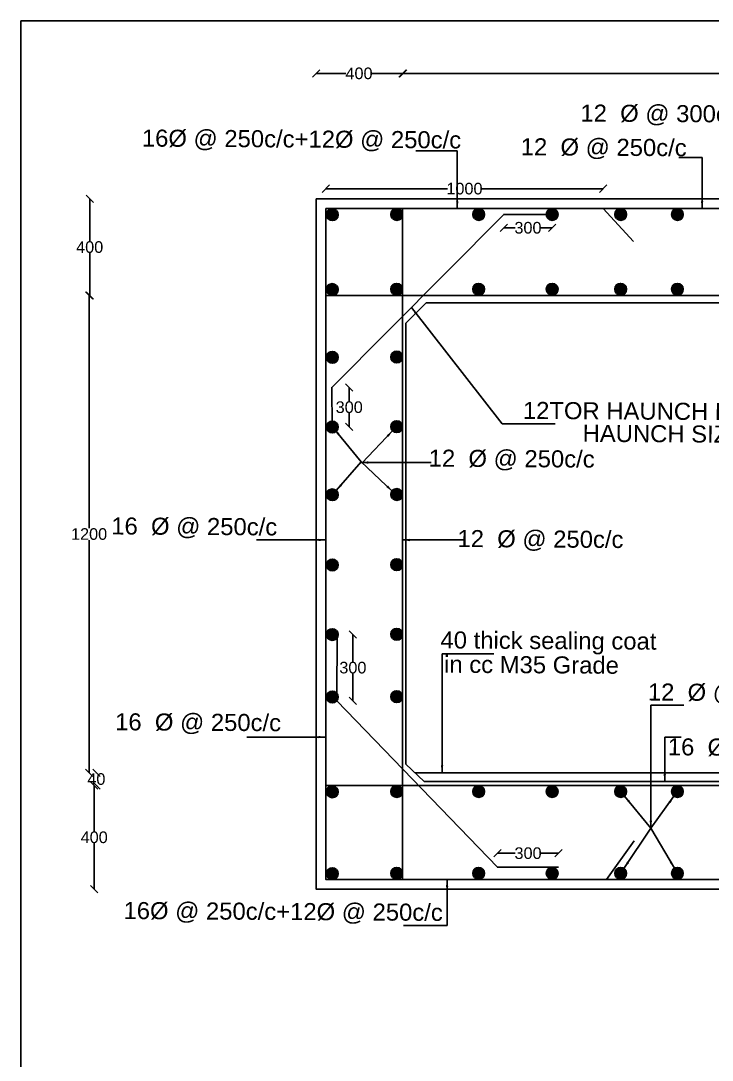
# Model space of a CAD drawing. Header units: millimetres. Extents: x 5124 to 6568637, y 2311 to 91879094.
# Drawn here: x 3638455 to 3647372, y 45946259 to 45959664 of the extents above; entities that cross this region are included whole.
import ezdxf

# ---------------------------------------------------------------- set-up
doc = ezdxf.new("R2010")
doc.units = ezdxf.units.MM
doc.header["$MEASUREMENT"] = 0
doc.layers.add('DIMENSION', color=7, linetype='Continuous')
doc.layers.add('DRAWING', color=7, linetype='Continuous')
doc.styles.get("Standard").update_dxf_attribs({"font": 'arial.ttf', "height": 150})
doc.dimstyles.get("Standard").update_dxf_attribs({"dimtxt": 200, "dimasz": 110, "dimexe": 0.18, "dimexo": 0.0625, "dimgap": 0.09, "dimtad": 0, "dimtih": 1, "dimtoh": 1, "dimdec": 0, "dimzin": 0, "dimdsep": 46, "dimtxsty": 'Standard', "dimblk": 'OBLIQUE', "dimcen": 0.09, "dimse1": 1, "dimse2": 1, "dimadec": 0, "dimazin": 0, "dimtfac": 1, "dimtdec": 0, "dimtofl": 0, "dimtmove": 0, "dimatfit": 3, "dimfxl": 1, "dimtolj": 1, "dimtzin": 0, "dimarcsym": 0})

# ---------------------------------------------------------------- blocks, each defined once
blk = doc.blocks.new('_Oblique')
at = {"color": 0, "linetype": 'ByBlock', "lineweight": -2}
blk.add_line((-0.5, -0.5), (0.5, 0.5), dxfattribs=at)
blk = doc.blocks.new('*D64')
at = {"layer": 'Defpoints', "color": 0}
for p in [(3645964, 45957499), (3642390, 45957242), (3645964, 45957242)]:
    blk.add_point(p, dxfattribs=at)
at = {"layer": 'DIMENSION', "color": 0, "lineweight": -2}
for p, q in [((3642390, 45957499), (3643960, 45957499)), ((3645964, 45957499), (3644394, 45957499))]:
    blk.add_line(p, q, dxfattribs=at)
at = {"layer": 'DIMENSION', "color": 0, "lineweight": -2, "xscale": 95, "yscale": 95, "zscale": 95, "rotation": 180}
blk.add_blockref('_Oblique', (3642390, 45957499), dxfattribs=at)
at = {"layer": 'DIMENSION', "color": 0, "lineweight": -2, "xscale": 95, "yscale": 95, "zscale": 95}
blk.add_blockref('_Oblique', (3645964, 45957499), dxfattribs=at)
at = {"layer": 'DIMENSION', "color": 0, "insert": (3644177, 45957499), "char_height": 150, "attachment_point": 5}
blk.add_mtext('\\A1;1000', dxfattribs=at)
blk = doc.blocks.new('*D65')
at = {"layer": 'Defpoints', "color": 0}
for p in [(3643385, 45958985), (3642265, 45957367), (3643385, 45957367)]:
    blk.add_point(p, dxfattribs=at)
at = {"layer": 'DIMENSION', "color": 0, "lineweight": -2}
for p, q in [((3642265, 45958985), (3642649, 45958985)), ((3643385, 45958985), (3642986, 45958985))]:
    blk.add_line(p, q, dxfattribs=at)
at = {"layer": 'DIMENSION', "color": 0, "lineweight": -2, "xscale": 95, "yscale": 95, "zscale": 95, "rotation": 180}
blk.add_blockref('_Oblique', (3642265, 45958985), dxfattribs=at)
at = {"layer": 'DIMENSION', "color": 0, "lineweight": -2, "xscale": 95, "yscale": 95, "zscale": 95}
blk.add_blockref('_Oblique', (3643385, 45958985), dxfattribs=at)
at = {"layer": 'DIMENSION', "color": 0, "insert": (3642817, 45958985), "char_height": 150, "attachment_point": 5}
blk.add_mtext('\\A1;400', dxfattribs=at)
blk = doc.blocks.new('*D66')
at = {"layer": 'Defpoints', "color": 0}
for p in [(3652135, 45958985), (3643379, 45957242), (3652135, 45957242)]:
    blk.add_point(p, dxfattribs=at)
at = {"layer": 'DIMENSION', "color": 0, "lineweight": -2}
for p, q in [((3643379, 45958985), (3647532, 45958985)), ((3652135, 45958985), (3647982, 45958985))]:
    blk.add_line(p, q, dxfattribs=at)
at = {"layer": 'DIMENSION', "color": 0, "lineweight": -2, "xscale": 95, "yscale": 95, "zscale": 95, "rotation": 180}
blk.add_blockref('_Oblique', (3643379, 45958985), dxfattribs=at)
at = {"layer": 'DIMENSION', "color": 0, "lineweight": -2, "xscale": 95, "yscale": 95, "zscale": 95}
blk.add_blockref('_Oblique', (3652135, 45958985), dxfattribs=at)
at = {"layer": 'DIMENSION', "color": 0, "insert": (3647757, 45958985), "char_height": 150, "attachment_point": 5}
blk.add_mtext('\\A1;2500', dxfattribs=at)
blk = doc.blocks.new('*D73')
at = {"layer": 'Defpoints', "color": 0}
for p in [(3644684, 45957166), (3645308, 45957166), (3645308, 45956994)]:
    blk.add_point(p, dxfattribs=at)
at = {"layer": 'DIMENSION', "color": 0, "lineweight": -2}
for p, q in [((3644684, 45956994), (3644831, 45956994)), ((3645308, 45956994), (3645162, 45956994))]:
    blk.add_line(p, q, dxfattribs=at)
at = {"layer": 'DIMENSION', "color": 0, "lineweight": -2, "xscale": 95, "yscale": 95, "zscale": 95, "rotation": 180}
blk.add_blockref('_Oblique', (3644684, 45956994), dxfattribs=at)
at = {"layer": 'DIMENSION', "color": 0, "lineweight": -2, "xscale": 95, "yscale": 95, "zscale": 95}
blk.add_blockref('_Oblique', (3645308, 45956994), dxfattribs=at)
at = {"layer": 'DIMENSION', "color": 0, "insert": (3644996, 45956994), "char_height": 150, "attachment_point": 5}
blk.add_mtext('\\A1;300', dxfattribs=at)
blk = doc.blocks.new('*D74')
at = {"layer": 'Defpoints', "color": 0}
for p in [(3642465, 45954935), (3642691, 45954935), (3642473, 45954426)]:
    blk.add_point(p, dxfattribs=at)
at = {"layer": 'DIMENSION', "color": 0, "lineweight": -2}
for p, q in [((3642691, 45954935), (3642691, 45954757)), ((3642691, 45954426), (3642691, 45954604))]:
    blk.add_line(p, q, dxfattribs=at)
at = {"layer": 'DIMENSION', "color": 0, "lineweight": -2, "xscale": 95, "yscale": 95, "zscale": 95}
for p, rotation in [((3642691, 45954935), 90), ((3642691, 45954426), 270)]:
    blk.add_blockref('_Oblique', p, dxfattribs=dict(at, rotation=rotation))
at = {"layer": 'DIMENSION', "color": 0, "insert": (3642691, 45954680), "char_height": 150, "attachment_point": 5}
blk.add_mtext('\\A1;300', dxfattribs=at)
blk = doc.blocks.new('*D75')
at = {"layer": 'Defpoints', "color": 0}
for p in [(3642548, 45951748), (3642530, 45950893), (3642738, 45950893)]:
    blk.add_point(p, dxfattribs=at)
at = {"layer": 'DIMENSION', "color": 0, "lineweight": -2}
for p, q in [((3642738, 45951748), (3642738, 45951397)), ((3642738, 45950893), (3642738, 45951244))]:
    blk.add_line(p, q, dxfattribs=at)
at = {"layer": 'DIMENSION', "color": 0, "lineweight": -2, "xscale": 95, "yscale": 95, "zscale": 95}
for p, rotation in [((3642738, 45951748), 90), ((3642738, 45950893), 270)]:
    blk.add_blockref('_Oblique', p, dxfattribs=dict(at, rotation=rotation))
at = {"layer": 'DIMENSION', "color": 0, "insert": (3642738, 45951321), "char_height": 150, "attachment_point": 5}
blk.add_mtext('\\A1;300', dxfattribs=at)
blk = doc.blocks.new('*D76')
at = {"layer": 'Defpoints', "color": 0}
for p in [(3644602, 45948928), (3644602, 45948748), (3645391, 45948748)]:
    blk.add_point(p, dxfattribs=at)
at = {"layer": 'DIMENSION', "color": 0, "lineweight": -2}
for p, q in [((3644602, 45948928), (3644831, 45948928)), ((3645391, 45948928), (3645162, 45948928))]:
    blk.add_line(p, q, dxfattribs=at)
at = {"layer": 'DIMENSION', "color": 0, "lineweight": -2, "xscale": 95, "yscale": 95, "zscale": 95, "rotation": 180}
blk.add_blockref('_Oblique', (3644602, 45948928), dxfattribs=at)
at = {"layer": 'DIMENSION', "color": 0, "lineweight": -2, "xscale": 95, "yscale": 95, "zscale": 95}
blk.add_blockref('_Oblique', (3645391, 45948928), dxfattribs=at)
at = {"layer": 'DIMENSION', "color": 0, "insert": (3644997, 45948928), "char_height": 150, "attachment_point": 5}
blk.add_mtext('\\A1;300', dxfattribs=at)
blk = doc.blocks.new('*D90')
at = {"layer": 'Defpoints', "color": 0}
for p in [(3639402, 45949803), (3642390, 45949803), (3642265, 45948464)]:
    blk.add_point(p, dxfattribs=at)
at = {"layer": 'DIMENSION', "color": 0, "lineweight": -2}
for p, q in [((3639402, 45949803), (3639402, 45949210)), ((3639402, 45948464), (3639402, 45949057))]:
    blk.add_line(p, q, dxfattribs=at)
at = {"layer": 'DIMENSION', "color": 0, "lineweight": -2, "xscale": 95, "yscale": 95, "zscale": 95}
for p, rotation in [((3639402, 45949803), 90), ((3639402, 45948464), 270)]:
    blk.add_blockref('_Oblique', p, dxfattribs=dict(at, rotation=rotation))
at = {"layer": 'DIMENSION', "color": 0, "insert": (3639402, 45949133), "char_height": 150, "attachment_point": 5}
blk.add_mtext('\\A1;400', dxfattribs=at)
blk = doc.blocks.new('*D91')
at = {"layer": 'Defpoints', "color": 0}
for p in [(3639430, 45949965), (3643661, 45949965), (3643661, 45949803)]:
    blk.add_point(p, dxfattribs=at)
at = {"layer": 'DIMENSION', "color": 0, "lineweight": -2}
for p, q in [((3639430, 45949965), (3639430, 45949961)), ((3639430, 45949803), (3639430, 45949807))]:
    blk.add_line(p, q, dxfattribs=at)
at = {"layer": 'DIMENSION', "color": 0, "lineweight": -2, "xscale": 95, "yscale": 95, "zscale": 95}
for p, rotation in [((3639430, 45949965), 90), ((3639430, 45949803), 270)]:
    blk.add_blockref('_Oblique', p, dxfattribs=dict(at, rotation=rotation))
at = {"layer": 'DIMENSION', "color": 0, "insert": (3639430, 45949884), "char_height": 150, "attachment_point": 5}
blk.add_mtext('\\A1;40', dxfattribs=at)
blk = doc.blocks.new('*D92')
at = {"layer": 'Defpoints', "color": 0}
for p in [(3639336, 45956123), (3643379, 45956123), (3643539, 45949965)]:
    blk.add_point(p, dxfattribs=at)
at = {"layer": 'DIMENSION', "color": 0, "lineweight": -2}
for p, q in [((3639336, 45956123), (3639336, 45953121)), ((3639336, 45949965), (3639336, 45952967))]:
    blk.add_line(p, q, dxfattribs=at)
at = {"layer": 'DIMENSION', "color": 0, "lineweight": -2, "xscale": 95, "yscale": 95, "zscale": 95}
for p, rotation in [((3639336, 45956123), 90), ((3639336, 45949965), 270)]:
    blk.add_blockref('_Oblique', p, dxfattribs=dict(at, rotation=rotation))
at = {"layer": 'DIMENSION', "color": 0, "insert": (3639336, 45953044), "char_height": 150, "attachment_point": 5}
blk.add_mtext('\\A1;1200', dxfattribs=at)
blk = doc.blocks.new('*D93')
at = {"layer": 'Defpoints', "color": 0}
for p in [(3639344, 45957367), (3642390, 45957367), (3642390, 45956123)]:
    blk.add_point(p, dxfattribs=at)
at = {"layer": 'DIMENSION', "color": 0, "lineweight": -2}
for p, q in [((3639344, 45957367), (3639344, 45956821)), ((3639344, 45956123), (3639344, 45956668))]:
    blk.add_line(p, q, dxfattribs=at)
at = {"layer": 'DIMENSION', "color": 0, "lineweight": -2, "xscale": 95, "yscale": 95, "zscale": 95}
for p, rotation in [((3639344, 45957367), 90), ((3639344, 45956123), 270)]:
    blk.add_blockref('_Oblique', p, dxfattribs=dict(at, rotation=rotation))
at = {"layer": 'DIMENSION', "color": 0, "insert": (3639344, 45956745), "char_height": 150, "attachment_point": 5}
blk.add_mtext('\\A1;400', dxfattribs=at)

msp = doc.modelspace()

# ---------------------------------------------------------------- hatches: boundary and pattern name
at = {"layer": 'DRAWING'}
h = msp.add_hatch(dxfattribs=at)
h.set_pattern_fill('ANSI31', color=256, style=0)
h.set_pattern_definition([(45, (48356.20178, 12163.89649), (-0.08838834764832, 0.08838834764832), [])])
h.paths.add_polyline_path([(3642548.5, 45957162.4, 0.9586945), (3642397.3, 45957168.7), (3642397.3, 45957156, 0.9586945)])
h = msp.add_hatch(dxfattribs=at)
h.set_pattern_fill('ANSI31', color=256, style=0)
h.set_pattern_definition([(45, (49187.16855, 12167.72805), (-0.08838834764832, 0.08838834764832), [])])
h.paths.add_polyline_path([(3643379.5, 45957166.2, 0.9586945), (3643228.2, 45957172.6), (3643228.2, 45957159.8, 0.9586945)])
h = msp.add_hatch(dxfattribs=at)
h.set_pattern_fill('ANSI31', color=256, style=0)
h.set_pattern_definition([(45, (50243.99847, 12167.72805), (-0.08838834764832, 0.08838834764832), [])])
h.paths.add_polyline_path([(3644436.3, 45957166.2, 0.9586945), (3644285.1, 45957172.6), (3644285.1, 45957159.8, 0.9586945)])
h = msp.add_hatch(dxfattribs=at)
h.set_pattern_fill('ANSI31', color=256, style=0)
h.set_pattern_definition([(45, (51191.7311, 12167.72805), (-0.08838834764832, 0.08838834764832), [])])
h.paths.add_polyline_path([(3645384, 45957166.2, 0.9586945), (3645232.8, 45957172.6), (3645232.8, 45957159.8, 0.9586945)])
h = msp.add_hatch(dxfattribs=at)
h.set_pattern_fill('ANSI31', color=256, style=0)
h.set_pattern_definition([(45, (52075.07548, 12167.72805), (-0.08838834764832, 0.08838834764832), [])])
h.paths.add_polyline_path([(3646267.4, 45957166.2, 0.9586945), (3646116.1, 45957172.6), (3646116.1, 45957159.8, 0.9586945)])
h = msp.add_hatch(dxfattribs=at)
h.set_pattern_fill('ANSI31', color=256, style=0)
h.set_pattern_definition([(45, (52806.851, 12167.72805), (-0.08838834764832, 0.08838834764832), [])])
h.paths.add_polyline_path([(3646999.1, 45957166.2, 0.9586945), (3646847.9, 45957172.6), (3646847.9, 45957159.8, 0.9586945)])
h = msp.add_hatch(dxfattribs=at)
h.set_pattern_fill('ANSI31', color=256, style=0)
h.set_pattern_definition([(45, (48356.20178, 11200.03339), (-0.08838834764832, 0.08838834764832), [])])
h.paths.add_polyline_path([(3642548.5, 45956198.5, 0.9586945), (3642397.3, 45956204.9), (3642397.3, 45956192.1, 0.9586945)])
h = msp.add_hatch(dxfattribs=at)
h.set_pattern_fill('ANSI31', color=256, style=0)
h.set_pattern_definition([(45, (49187.16855, 11203.86495), (-0.08838834764832, 0.08838834764832), [])])
h.paths.add_polyline_path([(3643379.5, 45956202.3, 0.9586945), (3643228.2, 45956208.7), (3643228.2, 45956195.9, 0.9586945)])
h = msp.add_hatch(dxfattribs=at)
h.set_pattern_fill('ANSI31', color=256, style=0)
h.set_pattern_definition([(45, (50243.99847, 11203.86495), (-0.08838834764832, 0.08838834764832), [])])
h.paths.add_polyline_path([(3644436.3, 45956202.3, 0.9586945), (3644285.1, 45956208.7), (3644285.1, 45956195.9, 0.9586945)])
h = msp.add_hatch(dxfattribs=at)
h.set_pattern_fill('ANSI31', color=256, style=0)
h.set_pattern_definition([(45, (51191.7311, 11203.86495), (-0.08838834764832, 0.08838834764832), [])])
h.paths.add_polyline_path([(3645384, 45956202.3, 0.9586945), (3645232.8, 45956208.7), (3645232.8, 45956195.9, 0.9586945)])
h = msp.add_hatch(dxfattribs=at)
h.set_pattern_fill('ANSI31', color=256, style=0)
h.set_pattern_definition([(45, (52075.07548, 11203.86495), (-0.08838834764832, 0.08838834764832), [])])
h.paths.add_polyline_path([(3646267.4, 45956202.3, 0.9586945), (3646116.1, 45956208.7), (3646116.1, 45956195.9, 0.9586945)])
h = msp.add_hatch(dxfattribs=at)
h.set_pattern_fill('ANSI31', color=256, style=0)
h.set_pattern_definition([(45, (52806.851, 11203.86495), (-0.08838834764832, 0.08838834764832), [])])
h.paths.add_polyline_path([(3646999.1, 45956202.3, 0.9586945), (3646847.9, 45956208.7), (3646847.9, 45956195.9, 0.9586945)])
h = msp.add_hatch(dxfattribs=at)
h.set_pattern_fill('ANSI31', color=256, style=0)
h.set_pattern_definition([(45, (48356.20178, 10325.05055), (-0.08838834764832, 0.08838834764832), [])])
h.paths.add_polyline_path([(3642548.5, 45955323.5, 0.9586945), (3642397.3, 45955329.9), (3642397.3, 45955317.1, 0.9586945)])
h = msp.add_hatch(dxfattribs=at)
h.set_pattern_fill('ANSI31', color=256, style=0)
h.set_pattern_definition([(45, (49187.16855, 10328.88211), (-0.08838834764832, 0.08838834764832), [])])
h.paths.add_polyline_path([(3643379.5, 45955327.3, 0.9586945), (3643228.2, 45955333.7), (3643228.2, 45955321, 0.9586945)])
h = msp.add_hatch(dxfattribs=at)
h.set_pattern_fill('ANSI31', color=256, style=0)
h.set_pattern_definition([(45, (48356.20178, 9427.14442), (-0.08838834764832, 0.08838834764832), [])])
h.paths.add_polyline_path([(3642548.5, 45954425.6, 0.9586945), (3642397.3, 45954432), (3642397.3, 45954419.2, 0.9586945)])
h = msp.add_hatch(dxfattribs=at)
h.set_pattern_fill('ANSI31', color=256, style=0)
h.set_pattern_definition([(45, (49187.16855, 9430.97598), (-0.08838834764832, 0.08838834764832), [])])
h.paths.add_polyline_path([(3643379.5, 45954429.4, 0.9586945), (3643228.2, 45954435.8), (3643228.2, 45954423.1, 0.9586945)])
h = msp.add_hatch(dxfattribs=at)
h.set_pattern_fill('ANSI31', color=256, style=0)
h.set_pattern_definition([(45, (48356.20178, 8552.55795), (-0.08838834764832, 0.08838834764832), [])])
h.paths.add_polyline_path([(3642548.5, 45953551, 0.9586945), (3642397.3, 45953557.4), (3642397.3, 45953544.6, 0.9586945)])
h = msp.add_hatch(dxfattribs=at)
h.set_pattern_fill('ANSI31', color=256, style=0)
h.set_pattern_definition([(45, (49187.16855, 8556.3895), (-0.08838834764832, 0.08838834764832), [])])
h.paths.add_polyline_path([(3643379.5, 45953554.8, 0.9586945), (3643228.2, 45953561.2), (3643228.2, 45953548.5, 0.9586945)])
h = msp.add_hatch(dxfattribs=at)
h.set_pattern_fill('ANSI31', color=256, style=0)
h.set_pattern_definition([(45, (48356.20178, 7647.45112), (-0.08838834764832, 0.08838834764832), [])])
h.paths.add_polyline_path([(3642548.5, 45952645.9, 0.9586945), (3642397.3, 45952652.3), (3642397.3, 45952639.5, 0.9586945)])
h = msp.add_hatch(dxfattribs=at)
h.set_pattern_fill('ANSI31', color=256, style=0)
h.set_pattern_definition([(45, (49187.16855, 7651.28268), (-0.08838834764832, 0.08838834764832), [])])
h.paths.add_polyline_path([(3643379.5, 45952649.7, 0.9586945), (3643228.2, 45952656.1), (3643228.2, 45952643.4, 0.9586945)])
h = msp.add_hatch(dxfattribs=at)
h.set_pattern_fill('ANSI31', color=256, style=0)
h.set_pattern_definition([(45, (48356.20178, 6749.61105), (-0.08838834764832, 0.08838834764832), [])])
h.paths.add_polyline_path([(3642548.5, 45951748.1, 0.9586945), (3642397.3, 45951754.4), (3642397.3, 45951741.7, 0.9586945)])
h = msp.add_hatch(dxfattribs=at)
h.set_pattern_fill('ANSI31', color=256, style=0)
h.set_pattern_definition([(45, (49187.16855, 6753.4426), (-0.08838834764832, 0.08838834764832), [])])
h.paths.add_polyline_path([(3643379.5, 45951751.9, 0.9586945), (3643228.2, 45951758.3), (3643228.2, 45951745.5, 0.9586945)])
h = msp.add_hatch(dxfattribs=at)
h.set_pattern_fill('ANSI31', color=256, style=0)
h.set_pattern_definition([(45, (48356.20178, 5944.98357), (-0.08838834764832, 0.08838834764832), [])])
h.paths.add_polyline_path([(3642548.5, 45950943.4, 0.9586945), (3642397.3, 45950949.8), (3642397.3, 45950937.1, 0.9586945)])
h = msp.add_hatch(dxfattribs=at)
h.set_pattern_fill('ANSI31', color=256, style=0)
h.set_pattern_definition([(45, (49187.16855, 5948.81512), (-0.08838834764832, 0.08838834764832), [])])
h.paths.add_polyline_path([(3643379.5, 45950947.3, 0.9586945), (3643228.2, 45950953.7), (3643228.2, 45950940.9, 0.9586945)])
h = msp.add_hatch(dxfattribs=at)
h.set_pattern_fill('ANSI31', color=256, style=0)
h.set_pattern_definition([(45, (48356.20178, 4721.59306), (-0.08838834764832, 0.08838834764832), [])])
h.paths.add_polyline_path([(3642548.5, 45949720, 0.9586945), (3642397.3, 45949726.4), (3642397.3, 45949713.7, 0.9586945)])
h = msp.add_hatch(dxfattribs=at)
h.set_pattern_fill('ANSI31', color=256, style=0)
h.set_pattern_definition([(45, (49187.16855, 4725.42462), (-0.08838834764832, 0.08838834764832), [])])
h.paths.add_polyline_path([(3643379.5, 45949723.9, 0.9586945), (3643228.2, 45949730.3), (3643228.2, 45949717.5, 0.9586945)])
h = msp.add_hatch(dxfattribs=at)
h.set_pattern_fill('ANSI31', color=256, style=0)
h.set_pattern_definition([(45, (50243.99847, 4725.42462), (-0.08838834764832, 0.08838834764832), [])])
h.paths.add_polyline_path([(3644436.3, 45949723.9, 0.9586945), (3644285.1, 45949730.3), (3644285.1, 45949717.5, 0.9586945)])
h = msp.add_hatch(dxfattribs=at)
h.set_pattern_fill('ANSI31', color=256, style=0)
h.set_pattern_definition([(45, (51191.7311, 4725.42462), (-0.08838834764832, 0.08838834764832), [])])
h.paths.add_polyline_path([(3645384, 45949723.9, 0.9586945), (3645232.8, 45949730.3), (3645232.8, 45949717.5, 0.9586945)])
h = msp.add_hatch(dxfattribs=at)
h.set_pattern_fill('ANSI31', color=256, style=0)
h.set_pattern_definition([(45, (52075.07548, 4725.42462), (-0.08838834764832, 0.08838834764832), [])])
h.paths.add_polyline_path([(3646267.4, 45949723.9, 0.9586945), (3646116.1, 45949730.3), (3646116.1, 45949717.5, 0.9586945)])
h = msp.add_hatch(dxfattribs=at)
h.set_pattern_fill('ANSI31', color=256, style=0)
h.set_pattern_definition([(45, (52806.851, 4725.42462), (-0.08838834764832, 0.08838834764832), [])])
h.paths.add_polyline_path([(3646999.1, 45949723.9, 0.9586945), (3646847.9, 45949730.3), (3646847.9, 45949717.5, 0.9586945)])
h = msp.add_hatch(dxfattribs=at)
h.set_pattern_fill('ANSI31', color=256, style=0)
h.set_pattern_definition([(45, (48356.20178, 3666.3948), (-0.08838834764832, 0.08838834764832), [])])
h.paths.add_polyline_path([(3642548.5, 45948664.9, 0.9586945), (3642397.3, 45948671.2), (3642397.3, 45948658.5, 0.9586945)])
h = msp.add_hatch(dxfattribs=at)
h.set_pattern_fill('ANSI31', color=256, style=0)
h.set_pattern_definition([(45, (49187.16855, 3670.22636), (-0.08838834764832, 0.08838834764832), [])])
h.paths.add_polyline_path([(3643379.5, 45948668.7, 0.9586945), (3643228.2, 45948675.1), (3643228.2, 45948662.3, 0.9586945)])
h = msp.add_hatch(dxfattribs=at)
h.set_pattern_fill('ANSI31', color=256, style=0)
h.set_pattern_definition([(45, (50243.99847, 3670.22636), (-0.08838834764832, 0.08838834764832), [])])
h.paths.add_polyline_path([(3644436.3, 45948668.7, 0.9586945), (3644285.1, 45948675.1), (3644285.1, 45948662.3, 0.9586945)])
h = msp.add_hatch(dxfattribs=at)
h.set_pattern_fill('ANSI31', color=256, style=0)
h.set_pattern_definition([(45, (51191.7311, 3670.22636), (-0.08838834764832, 0.08838834764832), [])])
h.paths.add_polyline_path([(3645384, 45948668.7, 0.9586945), (3645232.8, 45948675.1), (3645232.8, 45948662.3, 0.9586945)])
h = msp.add_hatch(dxfattribs=at)
h.set_pattern_fill('ANSI31', color=256, style=0)
h.set_pattern_definition([(45, (52075.07548, 3670.22636), (-0.08838834764832, 0.08838834764832), [])])
h.paths.add_polyline_path([(3646267.4, 45948668.7, 0.9586945), (3646116.1, 45948675.1), (3646116.1, 45948662.3, 0.9586945)])
h = msp.add_hatch(dxfattribs=at)
h.set_pattern_fill('ANSI31', color=256, style=0)
h.set_pattern_definition([(45, (52806.851, 3670.22636), (-0.08838834764832, 0.08838834764832), [])])
h.paths.add_polyline_path([(3646999.1, 45948668.7, 0.9586945), (3646847.9, 45948675.1), (3646847.9, 45948662.3, 0.9586945)])

# ---------------------------------------------------------------- linework, layer by layer
at = {"layer": 'DIMENSION'}
for points in [[(3642264.9, 45957366.8), (3662825, 45957366.8), (3662825, 45948464), (3642264.9, 45948464)], [(3642390, 45957241.7), (3662699.9, 45957241.7), (3662699.9, 45948589.1), (3642390, 45948589.1)]]:
    msp.add_lwpolyline(points, close=True, dxfattribs=at)
for points in [[(3643379.3, 45957241.7), (3643379.3, 45948589.1)], [(3645963.8, 45957241.7), (3646358.8, 45956816.3)], [(3642390, 45956122.7), (3662699.9, 45956122.7)], [(3642390, 45949802.9), (3662699.9, 45949802.9)], [(3646009.5, 45948589.1), (3646364, 45949087.5)]]:
    msp.add_lwpolyline(points, dxfattribs=at)
at = {"layer": 'DRAWING'}
msp.add_lwpolyline([(3638455.5, 45959664.2), (3673736.2, 45959664.2), (3673736.2, 45932437.4), (3638455.5, 45932437.4)], close=True, dxfattribs=at)
for points in [[(3645308.3, 45957166.2), (3644684.5, 45957166.2), (3642465.2, 45954934.8), (3642472.7, 45954425.6)], [(3643684.7, 45956025), (3651732.7, 45956025), (3652052.1, 45955692.8), (3652052.1, 45950120.9), (3651744.1, 45949854), (3643656.9, 45949854), (3643421.5, 45950076.5), (3643421.5, 45955765.3), (3643684.7, 45956025)], [(3642534.5, 45951791.9), (3642529.6, 45950893.4), (3644602.4, 45948748.2), (3645391.2, 45948748.2)], [(3643539.2, 45949965.3), (3651873.8, 45949966.4)]]:
    msp.add_lwpolyline(points, dxfattribs=at)
for centre in [(3642472.7, 45957162.4), (3643303.7, 45957166.2), (3644360.5, 45957166.2), (3645308.3, 45957166.2), (3646191.6, 45957166.2), (3646923.4, 45957166.2), (3642472.7, 45956198.5), (3643303.7, 45956202.3), (3644360.5, 45956202.3), (3645308.3, 45956202.3), (3646191.6, 45956202.3), (3646923.4, 45956202.3), (3642472.7, 45955323.5), (3643303.7, 45955327.3), (3642472.7, 45954425.6), (3643303.7, 45954429.4), (3642472.7, 45953551), (3643303.7, 45953554.8), (3642472.7, 45952645.9), (3643303.7, 45952649.7), (3642472.7, 45951748.1), (3643303.7, 45951751.9), (3642472.7, 45950943.4), (3643303.7, 45950947.3), (3642472.7, 45949720), (3643303.7, 45949723.9), (3644360.5, 45949723.9), (3645308.3, 45949723.9), (3646191.6, 45949723.9), (3646923.4, 45949723.9), (3642472.7, 45948664.9), (3643303.7, 45948668.7), (3644360.5, 45948668.7), (3645308.3, 45948668.7), (3646191.6, 45948668.7), (3646923.4, 45948668.7)]:
    msp.add_circle(centre, 75.7, dxfattribs=at)

# ---------------------------------------------------------------- texts
for s, p in [('12  Ø @ 300c/c ', (3645672, 45958364.7)), ('16Ø @ 250c/c+12Ø @ 250c/c', (3640016.5, 45958042)), ('12  Ø @ 250c/c ', (3644902.3, 45957930.1)), ('12TOR HAUNCH BARS @250C/C', (3644929.9, 45954529.8)), (' HAUNCH SIZE 150*150', (3645615, 45954234.9)), ('12  Ø @ 250c/c ', (3643715.5, 45953914.3)), ('16  Ø @ 250c/c ', (3639621.9, 45953039.5)), ('12  Ø @ 250c/c ', (3644086.6, 45952877.3)), ('40 thick sealing coat', (3643867.6, 45951569.6)), ('in cc M35 Grade', (3643914.1, 45951255.9)), ('12  Ø @ 250c/c ', (3646541.6, 45950898.1)), ('16  Ø @ 250c/c ', (3639671.7, 45950514.1)), ('16  Ø @ 250c/c ', (3646799.3, 45950191)), ('16Ø @ 250c/c+12Ø @ 250c/c', (3639779.6, 45948079.7))]:
    msp.add_text(s, height=220, rotation=359.65712, dxfattribs=at).set_placement(p)

# ---------------------------------------------------------------- dimensions: what is measured, and where the dimension line sits
at = {"layer": 'DIMENSION'}
dim = msp.add_linear_dim(base=(3643384.8, 45958985.5), p1=(3642264.9, 45957366.8), p2=(3643384.8, 45957366.8), text='400', dimstyle='Standard', override={"dimasz": 95, "dimfxl": 2000, "dimarcsym": 1}, dxfattribs=at)
dim.commit()
dim.dimension.update_dxf_attribs({"geometry": '*D65', "text_midpoint": (3642817.2, 45958985.5), "dimtype": 160})
for base, p1, p2, text, picture, middle in [((3652135.4, 45958985.2), (3643379.3, 45957241.7), (3652135.4, 45957241.7), '2500', '*D66', (3647757.4, 45958985.2)), ((3645963.8, 45957498.6), (3642390, 45957241.7), (3645963.8, 45957241.7), '1000', '*D64', (3644176.9, 45957498.6)), ((3645308.3, 45956994.4), (3644684.5, 45957166.2), (3645308.3, 45957166.2), '300', '*D73', (3644996.4, 45956994.4)), ((3644602.4, 45948927.5), (3645391.2, 45948748.2), (3644602.4, 45948748.2), '300', '*D76', (3644996.8, 45948927.5))]:
    dim = msp.add_linear_dim(base=base, p1=p1, p2=p2, text=text, dimstyle='Standard', override={"dimasz": 95, "dimfxl": 2000, "dimarcsym": 1}, dxfattribs=at)
    dim.commit()
    dim.dimension.update_dxf_attribs({"geometry": picture, "text_midpoint": middle})
for base, p1, p2, text, picture, middle in [((3639344.3, 45957366.8), (3642390, 45956122.7), (3642390, 45957366.8), '400', '*D93', (3639344.3, 45956744.8)), ((3639335.9, 45956122.7), (3643539.2, 45949965.3), (3643379.3, 45956122.7), '1200', '*D92', (3639335.9, 45953044)), ((3642690.7, 45954934.8), (3642472.7, 45954425.6), (3642465.2, 45954934.8), '300', '*D74', (3642690.7, 45954680.2)), ((3642737.9, 45950893.4), (3642548.5, 45951748.1), (3642529.6, 45950893.4), '300', '*D75', (3642737.9, 45951320.8)), ((3639430.5, 45949965.3), (3643661.3, 45949802.9), (3643661.3, 45949965.3), '40', '*D91', (3639430.5, 45949884.1)), ((3639402.4, 45949802.9), (3642264.9, 45948464), (3642390, 45949802.9), '400', '*D90', (3639402.4, 45949133.5))]:
    dim = msp.add_linear_dim(base=base, p1=p1, p2=p2, angle=90, text=text, dimstyle='Standard', override={"dimasz": 95, "dimfxl": 2000, "dimarcsym": 1}, dxfattribs=at)
    dim.commit()
    dim.dimension.update_dxf_attribs({"geometry": picture, "text_midpoint": middle})

# ---------------------------------------------------------------- leaders
at = {"layer": 'DRAWING'}
for points in [[(3644084.9, 45957241.7), (3644084.9, 45957985.3), (3643548.4, 45957985.3)], [(3647241.3, 45957241.7), (3647241.3, 45957900.2), (3646939.7, 45957900.2)], [(3643492.3, 45955967.5), (3644662.5, 45954464.4), (3645345.3, 45954464.4)], [(3642490, 45954409), (3642844.4, 45953975.7)], [(3643249.8, 45954376.2), (3642859.5, 45953961.5)], [(3642524.7, 45953606.1), (3642844.4, 45953975.7)], [(3642840.8, 45953967), (3643746.3, 45953967)], [(3643250.2, 45953593.7), (3642844.4, 45953975.7)], [(3642390, 45952968.1), (3641493.1, 45952968.1)], [(3643379.3, 45952968.1), (3644191.6, 45952968.1)], [(3643888, 45949965.3), (3643888, 45951500.1), (3644555, 45951500.1)], [(3646580.2, 45949251.6), (3646580.2, 45950839.2), (3647005.1, 45950839.2)], [(3642390, 45950426.4), (3641371.6, 45950426.4)], [(3646760, 45949854), (3646760, 45950426.3), (3646970.4, 45950426.3)], [(3646240.3, 45949665.8), (3646580.2, 45949251.6)], [(3646878.9, 45949662.6), (3646580.2, 45949251.6)], [(3646233.6, 45948731.7), (3646580.2, 45949251.6)], [(3646885, 45948734), (3646580.2, 45949251.6)], [(3643952.7, 45948589.1), (3643952.7, 45947995.1), (3643390.7, 45947995.1)]]:
    msp.add_leader(points, dimstyle='Standard', override={"dimasz": 95, "dimgap": 0.09, "dimtad": 0, "dimfxl": 2000, "dimarcsym": 1}, dxfattribs=at)

doc.saveas('drawing.dxf')
